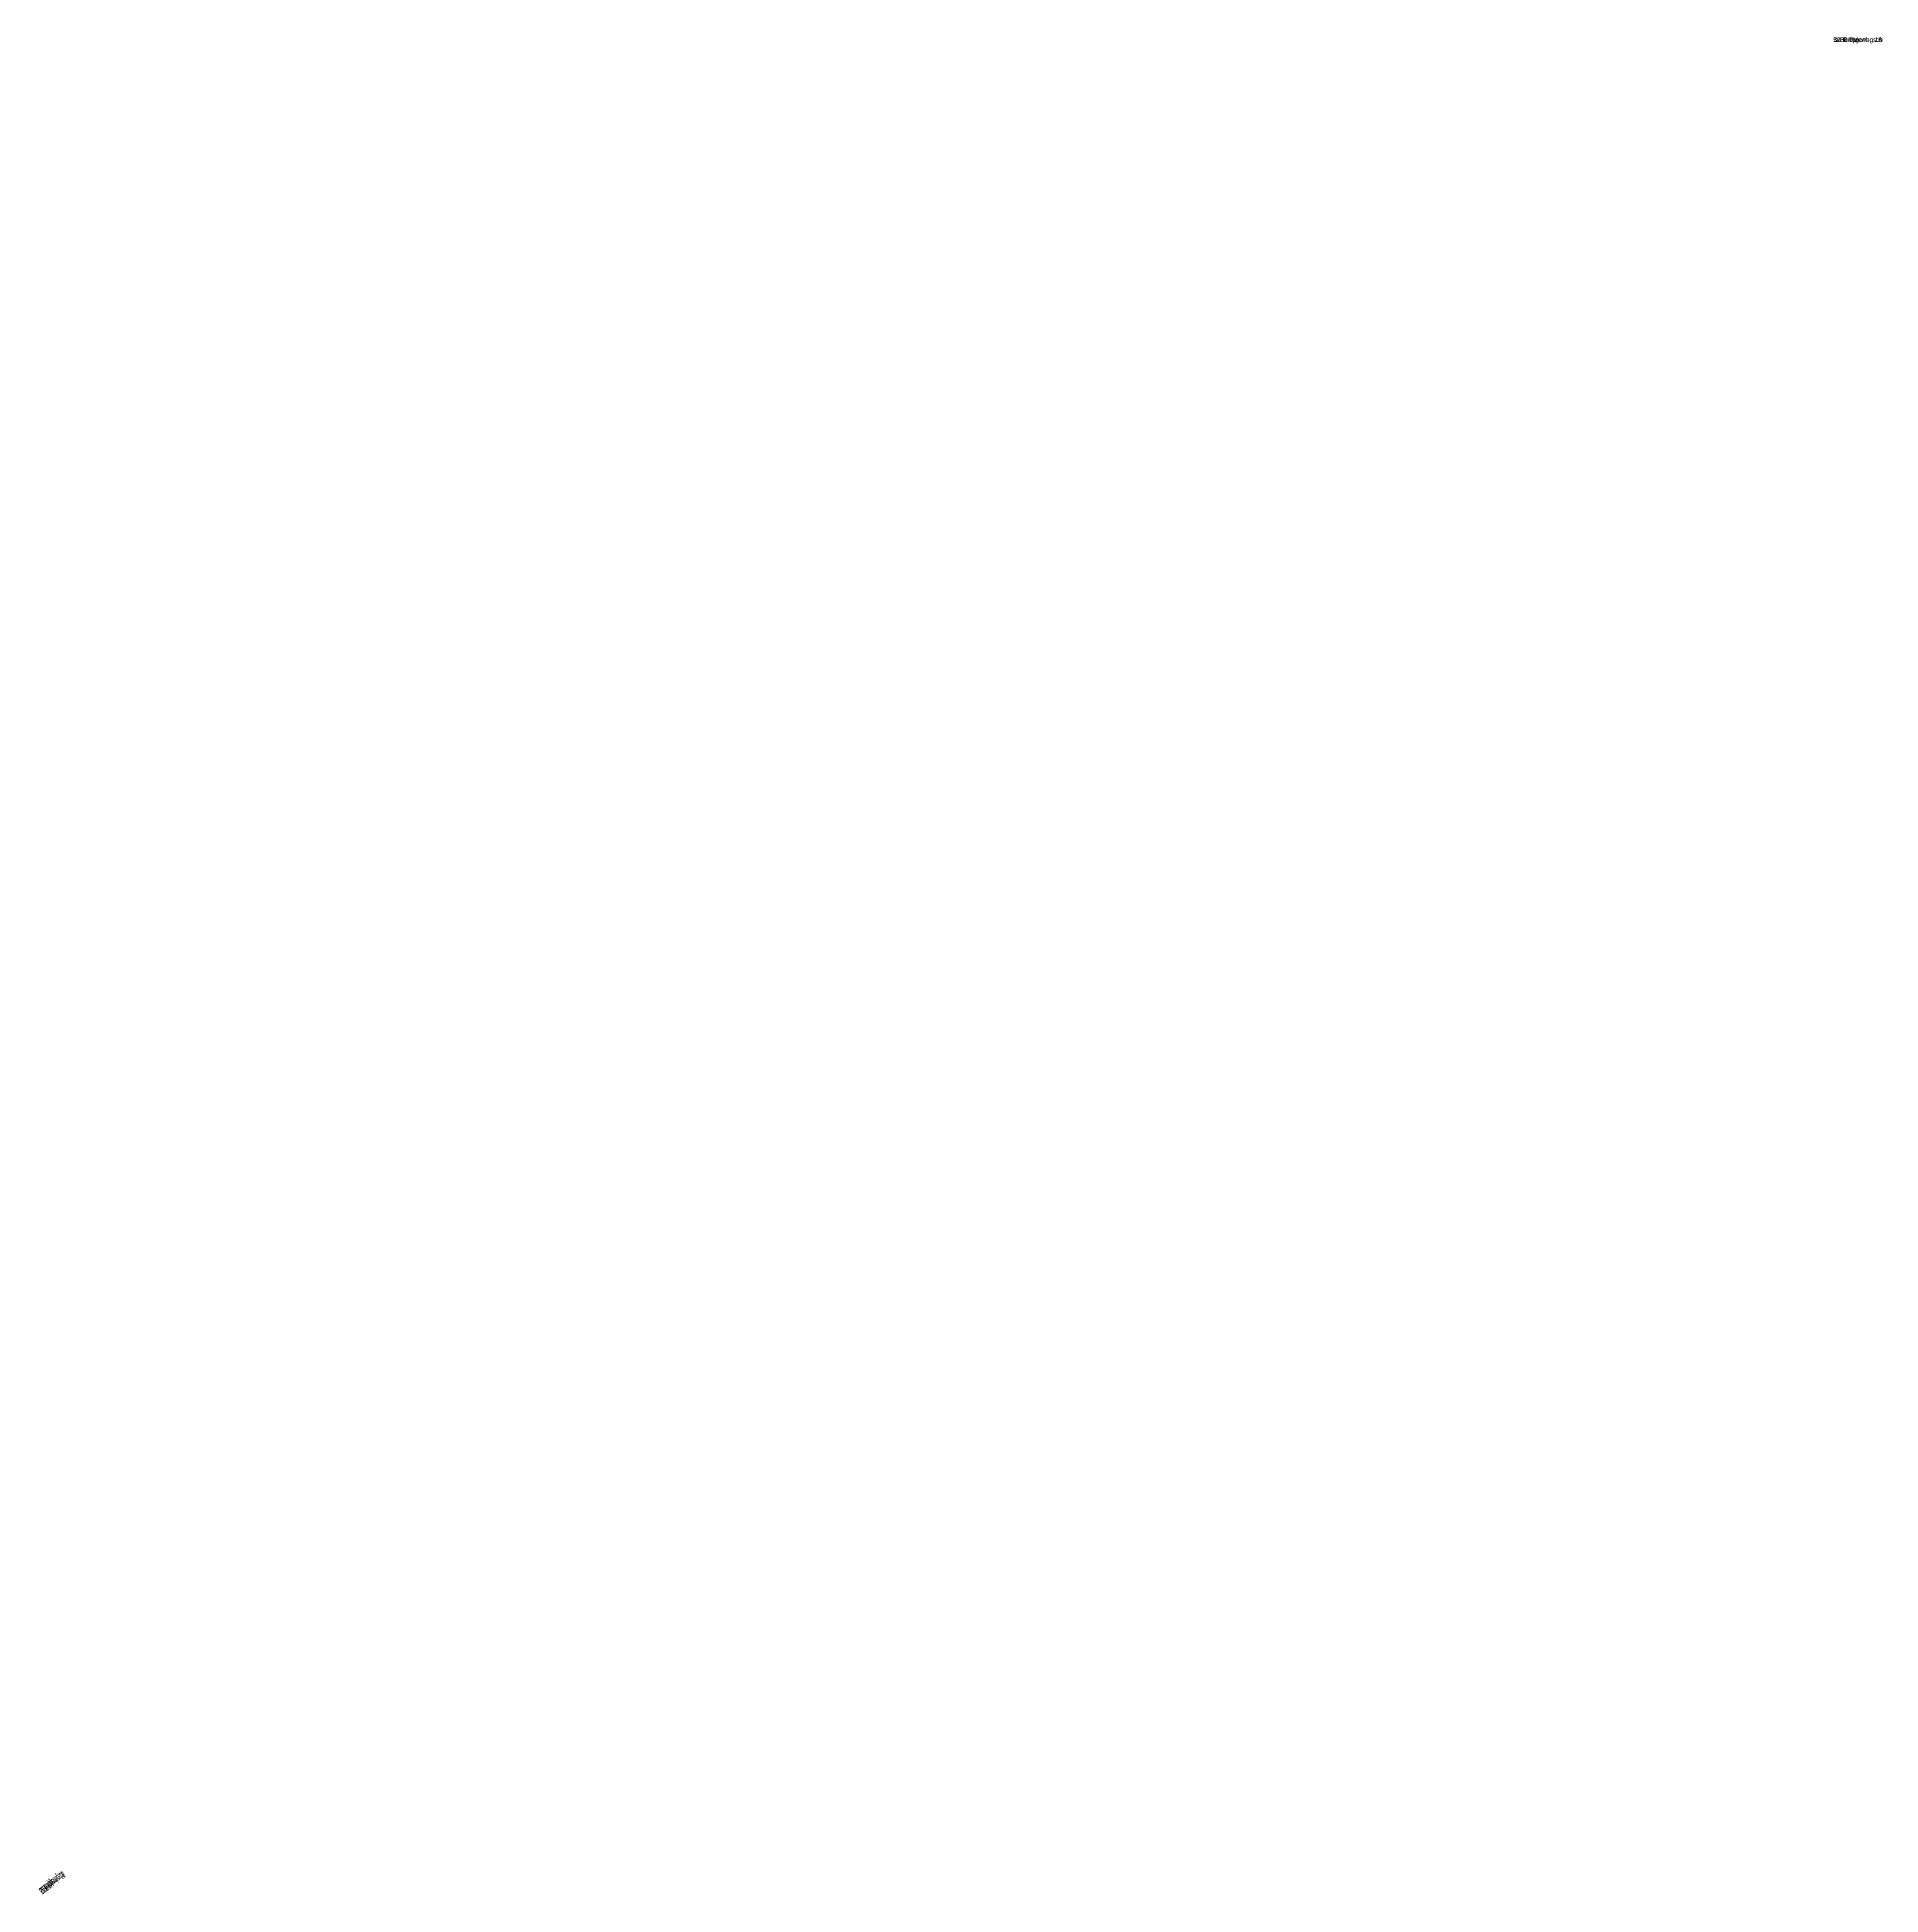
# Paper-space layout 'bLaD3' of a CAD drawing. Header units: metres. Extents: x 21 to 1025, y -10 to 1002.
import ezdxf

# ---------------------------------------------------------------- set-up
doc = ezdxf.new("R2010")
doc.units = ezdxf.units.M

# ---------------------------------------------------------------- blocks, each defined once
blk = doc.blocks.new('TITLE')
for s in ['5236 PV', "'s-Hertogenbosch", 'De Diepteweg 16']:
    blk.add_text(s, height=2.5).set_placement((0, 0))

psp = doc.layouts.new('bLaD3')

# ---------------------------------------------------------------- block references
psp.add_blockref('TITLE', (999, 999))
at = {"xscale": 0.5, "yscale": -1.5, "rotation": 37.5}
psp.add_blockref('TITLE', (21.6, -6.9), dxfattribs=at)

doc.saveas('drawing.dxf')
